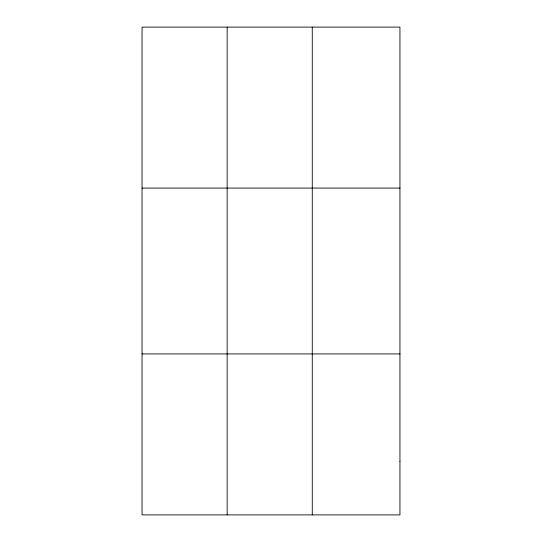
<?xml version="1.0" encoding="UTF-8"?>
<svg xmlns="http://www.w3.org/2000/svg" width="542" height="542" viewBox="0 0 542 542"><rect width="100%" height="100%" fill="white"/><g stroke="black" fill="none" stroke-linecap="round" stroke-linejoin="round"><path stroke-width="0.81" d="M227.159 514.9L227.159 27.1M312.267 514.9L312.267 27.1M142.051 188.074L399.949 188.074M142.051 353.926L399.949 353.926M399.949 461.242L399.949 514.9L142.051 514.9L142.051 27.1L399.949 27.1L399.949 461.242"/></g></svg>
